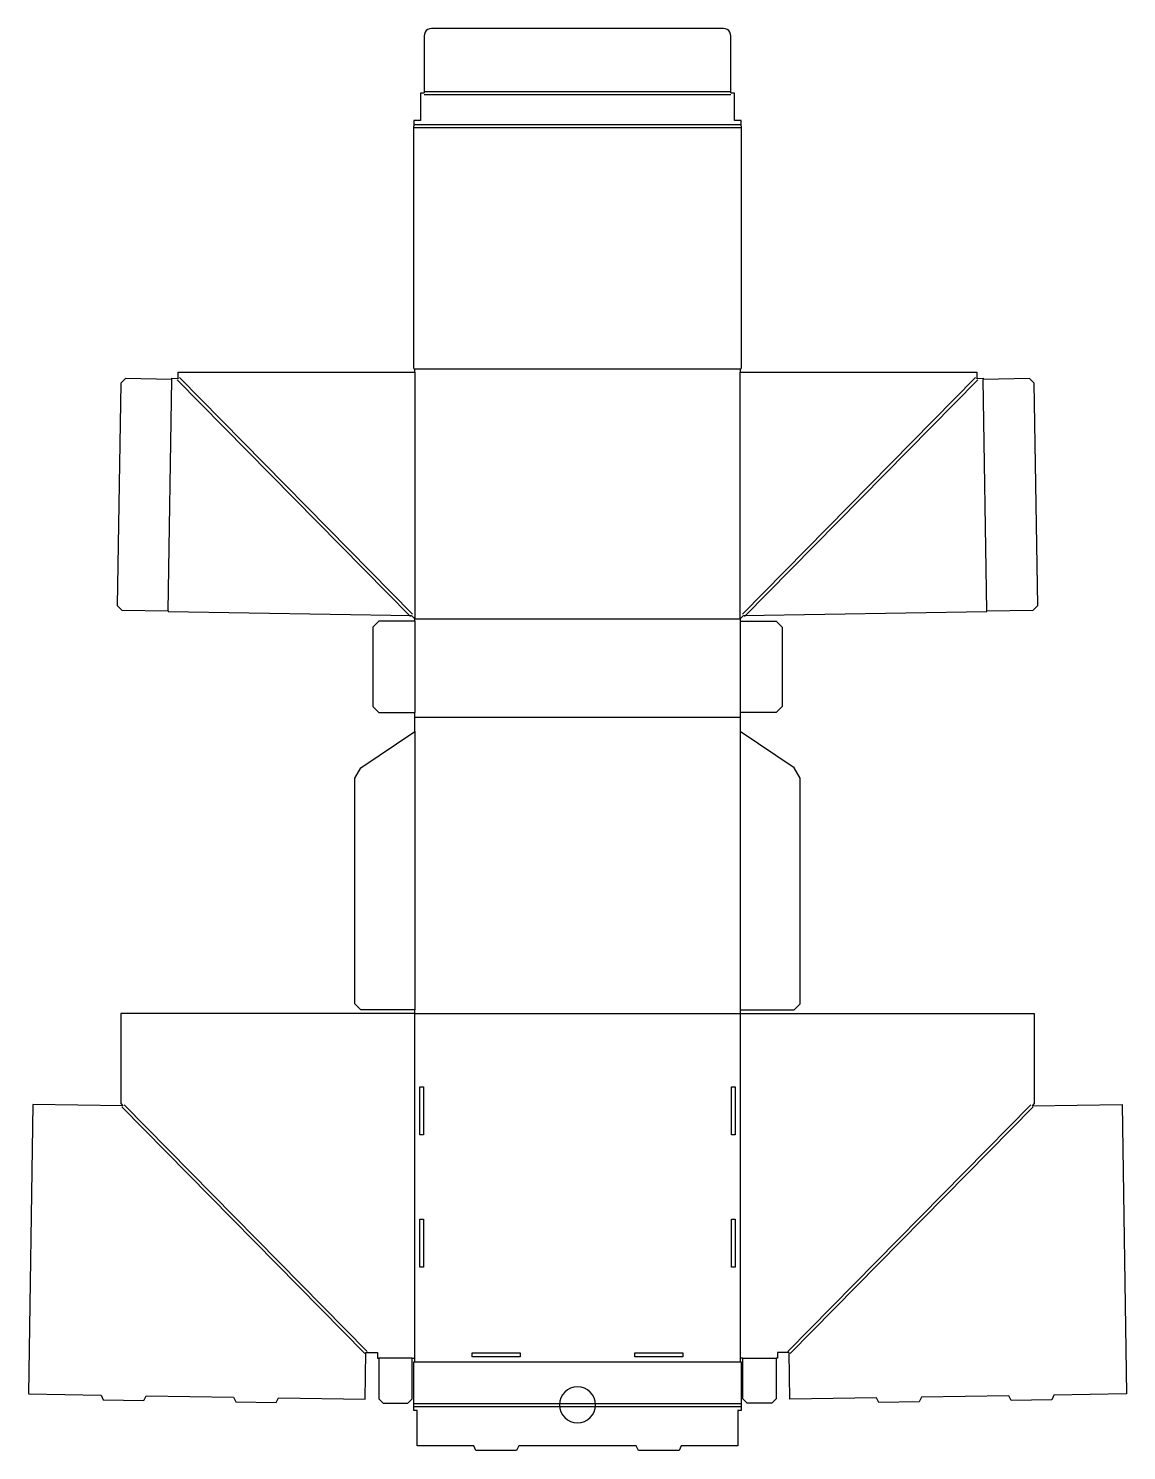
# Model space of a CAD drawing. Header units: millimetres. Extents: x 0 to 732, y 0 to 948.
import ezdxf

# ---------------------------------------------------------------- set-up
doc = ezdxf.new("R2010")
doc.units = ezdxf.units.MM
doc.layers.add('CREASE', color=5, linetype='CONTINUOUS')
doc.layers.add('CUT', color=1, linetype='CONTINUOUS')

msp = doc.modelspace()

# ---------------------------------------------------------------- linework, layer by layer
at = {"layer": 'CREASE'}
for p, q in [((263.61, 905.52), (468.03, 905.52)), ((263.61, 903.52), (468.03, 903.52)), ((256.74, 883.52), (474.89, 883.52)), ((256.74, 881.52), (474.89, 881.52)), ((256.74, 720.86), (474.89, 720.86)), ((93.18, 559.54), (95.57, 713.78)), ((99.1974, 713.5384), (254.4874, 555.8184)), ((100.6226, 714.9416), (255.9126, 557.2216)), ((257.49, 718.57), (257.49, 554.2)), ((474.15, 554.2), (474.15, 718.57)), ((631.0174, 714.9416), (475.7274, 557.2216)), ((632.4426, 713.5384), (477.1526, 555.8184)), ((638.46, 559.54), (636.07, 713.78)), ((257.49, 554.2), (474.15, 554.2)), ((257.49, 552.7), (257.49, 491.78)), ((474.15, 552.7), (474.15, 491.78)), ((257.49, 488.78), (474.15, 488.78)), ((257.49, 479.08), (257.49, 293.57)), ((474.15, 479.08), (474.15, 293.57)), ((257.49, 61.5), (257.49, 291.28)), ((257.49, 291.28), (474.15, 291.28)), ((474.15, 291.28), (474.15, 61.5)), ((62.2774, 229.0584), (224.1774, 64.6284)), ((63.7026, 230.4616), (225.6026, 66.0316)), ((667.9374, 230.4616), (506.0374, 66.0316)), ((669.3626, 229.0584), (507.4626, 64.6284)), ((255.75, 61.5), (233.36, 61.5)), ((256.74, 59.21), (474.89, 59.21)), ((475.89, 61.5), (498.28, 61.5)), ((256.74, 31.46), (474.89, 31.46)), ((256.74, 29.46), (474.89, 29.46))]:
    msp.add_line(p, q, dxfattribs=at)
at = {"layer": 'CUT'}
for p, q in [((268.61, 947.6), (267.3159, 947.4296)), ((463.03, 947.6), (268.61, 947.6)), ((464.3241, 947.4296), (463.03, 947.6)), ((263.7804, 943.8941), (263.61, 942.6)), ((263.61, 942.6), (263.61, 904.6)), ((264.2799, 945.1), (263.7804, 943.8941)), ((265.0745, 946.1355), (264.2799, 945.1)), ((266.11, 946.9301), (265.0745, 946.1355)), ((267.3159, 947.4296), (266.11, 946.9301)), ((465.53, 946.9301), (464.3241, 947.4296)), ((466.5655, 946.1355), (465.53, 946.9301)), ((467.3601, 945.1), (466.5655, 946.1355)), ((467.8596, 943.8941), (467.3601, 945.1)), ((468.03, 942.6), (467.8596, 943.8941)), ((468.03, 904.6), (468.03, 942.6)), ((263.61, 904.52), (261.32, 904.52)), ((261.32, 904.52), (261.32, 886.35)), ((470.32, 904.52), (468.03, 904.52)), ((470.32, 886.35), (470.32, 904.52)), ((261.32, 886.35), (256.74, 886.35)), ((256.74, 886.35), (256.74, 882.6)), ((256.74, 720.94), (256.74, 882.44)), ((474.89, 886.35), (470.32, 886.35)), ((474.89, 882.6), (474.89, 886.35)), ((474.89, 882.44), (474.89, 720.94)), ((257.49, 718.57), (257.49, 720.78)), ((474.15, 720.78), (474.15, 718.57)), ((61.53, 711.3), (59.22, 563.06)), ((64.58, 714.25), (61.53, 711.3)), ((95.49, 713.7812), (64.58, 714.25)), ((95.5679, 713.78), (95.58, 714.56)), ((95.58, 714.56), (99.91, 714.24)), ((99.65, 714.74), (99.65, 718.57)), ((99.65, 718.57), (257.41, 718.57)), ((99.91, 714.24), (99.65, 714.74)), ((474.23, 718.57), (631.99, 718.57)), ((631.99, 714.74), (631.73, 714.24)), ((631.73, 714.24), (636.06, 714.56)), ((631.99, 718.57), (631.99, 714.74)), ((636.06, 714.56), (636.0721, 713.78)), ((667.06, 714.25), (636.15, 713.7812)), ((670.11, 711.3), (667.06, 714.25)), ((672.42, 563.06), (670.11, 711.3)), ((59.22, 563.06), (62.18, 560.02)), ((62.18, 560.02), (93.1779, 559.54)), ((93.1779, 559.54), (93.17, 559.03)), ((638.4621, 559.54), (669.46, 560.02)), ((638.47, 559.03), (638.4621, 559.54)), ((669.46, 560.02), (672.42, 563.06)), ((93.17, 559.03), (255.086, 556.5218)), ((233.49, 552.7), (229.49, 548.7)), ((257.41, 552.7), (233.49, 552.7)), ((255.2029, 556.5228), (257.41, 554.2812)), ((257.49, 552.7), (257.49, 554.12)), ((474.15, 554.12), (474.15, 552.7)), ((476.4371, 556.5228), (474.23, 554.2812)), ((474.23, 552.7), (498.15, 552.7)), ((476.554, 556.5218), (638.47, 559.03)), ((498.15, 552.7), (502.15, 548.7)), ((229.49, 548.7), (229.49, 495.78)), ((502.15, 548.7), (502.15, 495.78)), ((229.49, 495.78), (233.49, 491.78)), ((502.15, 495.78), (498.15, 491.78)), ((233.49, 491.78), (257.41, 491.78)), ((257.49, 488.86), (257.49, 491.78)), ((257.49, 479.08), (257.49, 488.7)), ((474.15, 491.78), (474.15, 488.86)), ((474.15, 488.7), (474.15, 479.08)), ((498.15, 491.78), (474.23, 491.78)), ((221.49, 454.82), (257.41, 479.0261)), ((510.15, 454.82), (474.23, 479.0261)), ((217.49, 448), (221.49, 454.82)), ((217.49, 297.57), (217.49, 448)), ((514.15, 448), (510.15, 454.82)), ((514.15, 297.57), (514.15, 448)), ((221.49, 293.57), (217.49, 297.57)), ((510.15, 293.57), (514.15, 297.57)), ((257.41, 291.28), (61.49, 291.28)), ((61.49, 291.28), (61.49, 231.28)), ((257.41, 293.57), (221.49, 293.57)), ((257.49, 291.36), (257.49, 293.57)), ((474.15, 293.57), (474.15, 291.36)), ((474.23, 293.57), (510.15, 293.57)), ((474.23, 291.28), (670.15, 291.28)), ((670.15, 291.28), (670.15, 231.28)), ((260.82, 242.3), (263.32, 242.3)), ((260.82, 210.31), (260.82, 242.3)), ((263.32, 242.3), (263.32, 210.31)), ((468.32, 242.3), (470.82, 242.3)), ((468.32, 210.31), (468.32, 242.3)), ((470.82, 242.3), (470.82, 210.31)), ((3.01, 230.69), (0, 37.77)), ((62.9866, 229.7601), (3.01, 230.69)), ((61.49, 231.28), (62.9866, 229.7601)), ((670.15, 231.28), (668.6534, 229.7601)), ((668.6534, 229.7601), (728.63, 230.69)), ((728.63, 230.69), (731.64, 37.77)), ((263.32, 210.31), (260.82, 210.31)), ((470.82, 210.31), (468.32, 210.31)), ((260.82, 154.12), (263.32, 154.12)), ((260.82, 122.12), (260.82, 154.12)), ((263.32, 154.12), (263.32, 122.12)), ((468.32, 154.12), (470.82, 154.12)), ((468.32, 122.12), (468.32, 154.12)), ((470.82, 154.12), (470.82, 122.12)), ((263.32, 122.12), (260.82, 122.12)), ((470.82, 122.12), (468.32, 122.12)), ((224.4, 34.27), (224.89, 65.33)), ((224.89, 65.33), (232.57, 65.33)), ((232.57, 65.33), (232.57, 61.5)), ((232.57, 61.5), (233.36, 61.5)), ((233.36, 61.42), (233.36, 34.5)), ((255.75, 61.5), (257.41, 61.5)), ((255.75, 34.5), (255.75, 61.42)), ((256.74, 30.54), (256.74, 59.13)), ((257.49, 59.29), (257.49, 61.5)), ((295.65, 65.04), (327.65, 65.04)), ((295.65, 62.54), (295.65, 65.04)), ((327.65, 62.54), (295.65, 62.54)), ((327.65, 65.04), (327.65, 62.54)), ((403.98, 65.04), (435.98, 65.04)), ((403.98, 62.54), (403.98, 65.04)), ((435.98, 62.54), (403.98, 62.54)), ((435.98, 65.04), (435.98, 62.54)), ((474.15, 61.5), (474.15, 59.29)), ((475.89, 61.5), (474.23, 61.5)), ((474.89, 59.13), (474.89, 30.54)), ((475.89, 34.5), (475.89, 61.42)), ((499.07, 61.5), (498.28, 61.5)), ((498.28, 61.42), (498.28, 34.5)), ((506.75, 65.33), (499.07, 65.33)), ((499.07, 65.33), (499.07, 61.5)), ((507.24, 34.27), (506.75, 65.33)), ((357.3347, 38.9453), (355.8424, 37.1268)), ((359.1532, 40.4376), (357.3347, 38.9453)), ((361.2278, 41.5466), (359.1532, 40.4376)), ((363.4789, 42.2294), (361.2278, 41.5466)), ((365.82, 42.46), (363.4789, 42.2294)), ((368.1611, 42.2294), (365.82, 42.46)), ((370.4122, 41.5466), (368.1611, 42.2294)), ((372.4868, 40.4376), (370.4122, 41.5466)), ((374.3053, 38.9453), (372.4868, 40.4376)), ((375.7976, 37.1268), (374.3053, 38.9453)), ((0, 37.77), (48.44, 37.01)), ((48.44, 37.01), (49.89, 33.74)), ((49.89, 33.74), (76.89, 33.32)), ((76.89, 33.32), (78.44, 36.54)), ((78.44, 36.54), (136.63, 35.63)), ((136.63, 35.63), (138.08, 32.37)), ((138.08, 32.37), (165.06, 31.94)), ((165.06, 31.94), (166.61, 35.18)), ((166.61, 35.18), (224.4, 34.27)), ((233.36, 34.5), (236.36, 31.5)), ((236.36, 31.5), (252.75, 31.5)), ((252.75, 31.5), (255.75, 34.5)), ((256.74, 26.63), (256.74, 30.38)), ((354.0506, 32.8011), (353.8279, 30.54)), ((353.8279, 30.38), (354.0506, 28.1189)), ((354.7334, 35.0522), (354.0506, 32.8011)), ((355.8424, 37.1268), (354.7334, 35.0522)), ((376.9066, 35.0522), (375.7976, 37.1268)), ((377.5894, 32.8011), (376.9066, 35.0522)), ((377.8121, 30.54), (377.5894, 32.8011)), ((377.5894, 28.1189), (377.8121, 30.38)), ((474.89, 30.38), (474.89, 26.63)), ((478.89, 31.5), (475.89, 34.5)), ((495.28, 31.5), (478.89, 31.5)), ((498.28, 34.5), (495.28, 31.5)), ((565.03, 35.18), (507.24, 34.27)), ((566.58, 31.94), (565.03, 35.18)), ((593.56, 32.37), (566.58, 31.94)), ((595.01, 35.63), (593.56, 32.37)), ((653.2, 36.54), (595.01, 35.63)), ((654.75, 33.32), (653.2, 36.54)), ((681.75, 33.74), (654.75, 33.32)), ((683.2, 37.01), (681.75, 33.74)), ((731.64, 37.77), (683.2, 37.01)), ((259.03, 26.63), (256.74, 26.63)), ((259.03, 3.25), (259.03, 26.63)), ((354.0506, 28.1189), (354.7334, 25.8678)), ((354.7334, 25.8678), (355.8424, 23.7932)), ((355.8424, 23.7932), (357.3347, 21.9747)), ((357.3347, 21.9747), (359.1532, 20.4824)), ((359.1532, 20.4824), (361.2278, 19.3734)), ((361.2278, 19.3734), (363.4789, 18.6906)), ((368.1611, 18.6906), (370.4122, 19.3734)), ((370.4122, 19.3734), (372.4868, 20.4824)), ((372.4868, 20.4824), (374.3053, 21.9747)), ((374.3053, 21.9747), (375.7976, 23.7932)), ((375.7976, 23.7932), (376.9066, 25.8678)), ((376.9066, 25.8678), (377.5894, 28.1189)), ((474.89, 26.63), (472.61, 26.63)), ((472.61, 26.63), (472.61, 3.25)), ((363.4789, 18.6906), (365.82, 18.46)), ((365.82, 18.46), (368.1611, 18.6906)), ((296.65, 3.25), (259.03, 3.25)), ((298.15, 0), (296.65, 3.25)), ((325.15, 0), (298.15, 0)), ((326.65, 3.25), (325.15, 0)), ((404.98, 3.25), (326.65, 3.25)), ((406.48, 0), (404.98, 3.25)), ((433.48, 0), (406.48, 0)), ((434.98, 3.25), (433.48, 0)), ((472.61, 3.25), (434.98, 3.25))]:
    msp.add_line(p, q, dxfattribs=at)

doc.saveas('drawing.dxf')
